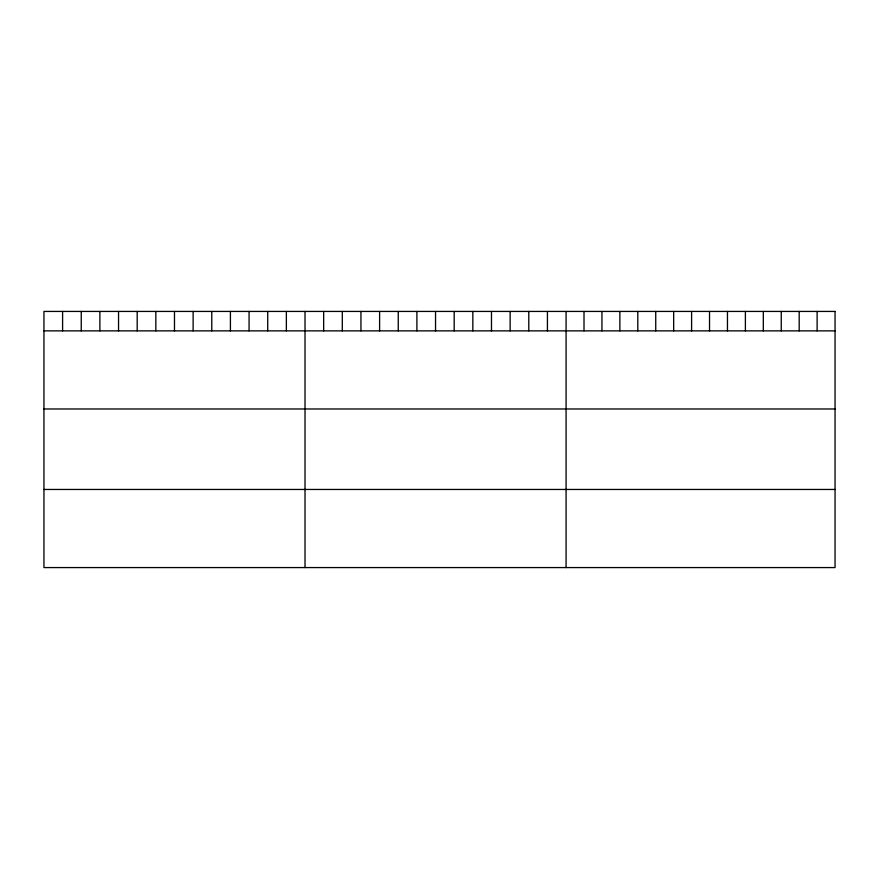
<?xml version="1.0" encoding="UTF-8"?>
<svg xmlns="http://www.w3.org/2000/svg" width="879" height="879" viewBox="0 0 879 879"><rect width="100%" height="100%" fill="white"/><g stroke="black" fill="none" stroke-linecap="round" stroke-linejoin="round"><path stroke-width="1.32" d="M43.95 330.867L835.05 330.867M43.95 408.977L835.05 408.977M43.95 489.46L835.05 489.46M817.118 311.43L817.118 330.867M799.187 311.43L799.187 330.867M781.255 311.43L781.255 330.867M763.324 311.43L763.324 330.867M745.392 311.43L745.392 330.867M727.46 311.43L727.46 330.867M709.529 311.43L709.529 330.867M691.597 311.43L691.597 330.867M673.666 311.43L673.666 330.867M655.734 311.43L655.734 330.867M637.802 311.43L637.802 330.867M619.871 311.43L619.871 330.867M601.939 311.43L601.939 330.867M584.008 311.43L584.008 330.867M566.076 311.43L566.076 567.57M547.43 311.43L547.43 330.867M528.784 311.43L528.784 330.867M510.139 311.43L510.139 330.867M491.482 311.43L491.482 330.867M472.836 311.43L472.836 330.867M454.19 311.43L454.19 330.867M435.544 311.43L435.544 330.867M416.899 311.43L416.899 330.867M398.253 311.43L398.253 330.867M379.607 311.43L379.607 330.867M360.95 311.43L360.95 330.867M342.305 311.43L342.305 330.867M323.659 311.43L323.659 330.867M305.013 311.43L305.013 567.57M286.367 311.43L286.367 330.867M267.721 311.43L267.721 330.867M249.076 311.43L249.076 330.867M230.419 311.43L230.419 330.867M211.773 311.43L211.773 330.867M193.127 311.43L193.127 330.867M174.481 311.43L174.481 330.867M155.836 311.43L155.836 330.867M137.19 311.43L137.19 330.867M118.544 311.43L118.544 330.867M99.887 311.43L99.887 330.867M81.242 311.43L81.242 330.867M62.596 311.43L62.596 330.867M835.05 311.43L43.95 311.43L43.95 567.57L835.05 567.57L835.05 311.43"/></g></svg>
